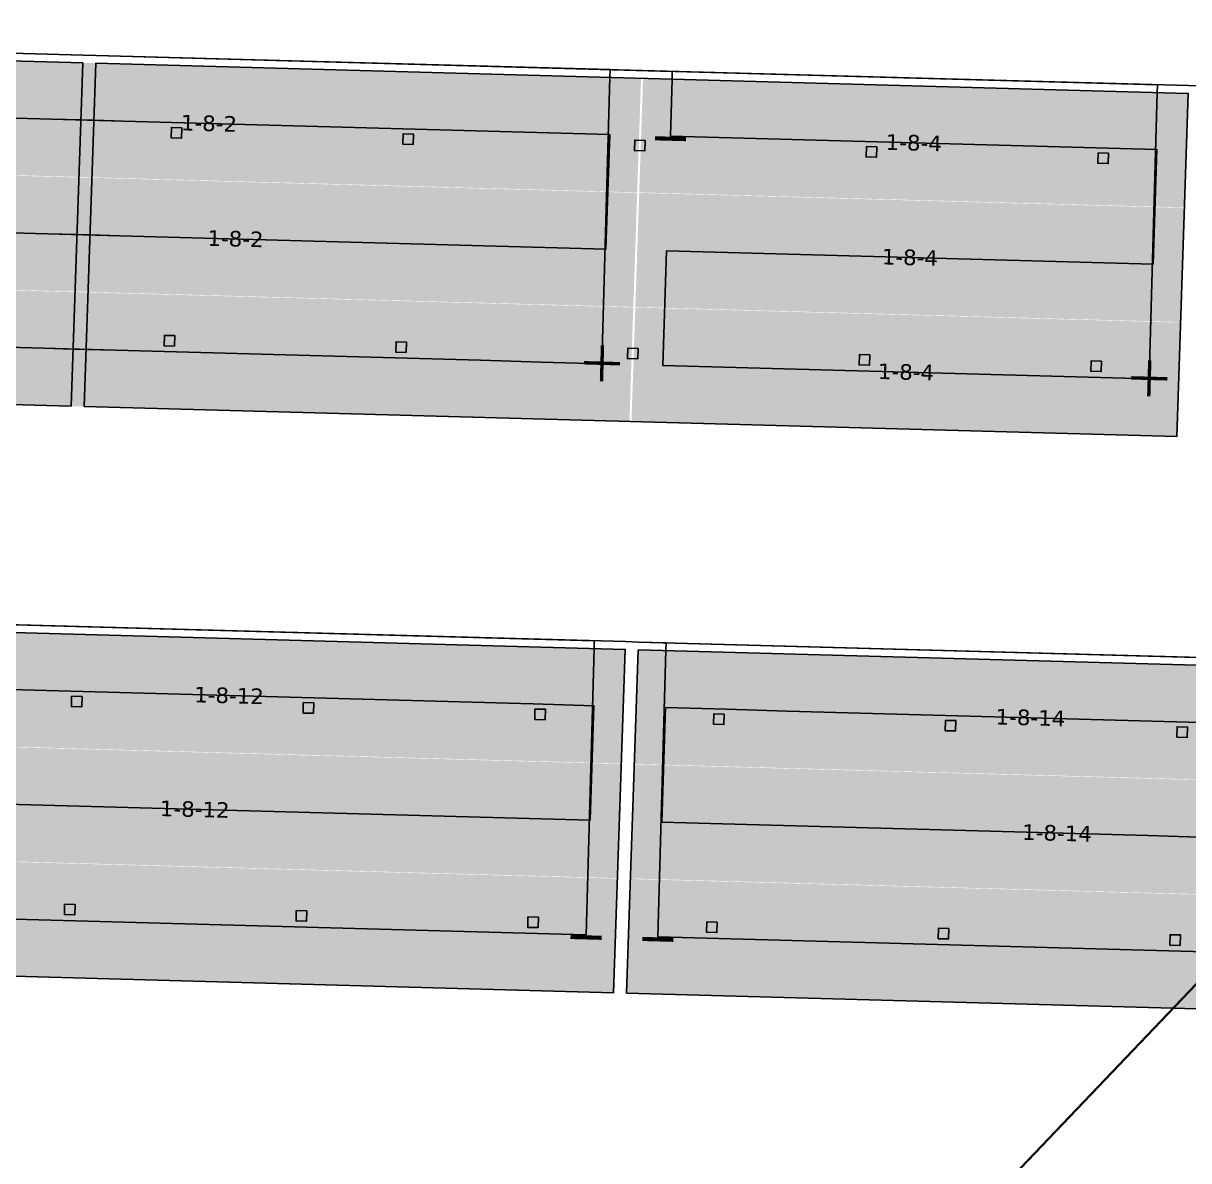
# Model space of a CAD drawing. Header units: metres. Extents: x 1477905 to 1478744, y 4202276 to 4202610.
# Drawn here: x 1478216.97 to 1478239.43, y 4202356.82 to 4202378.75 of the extents above; entities that cross this region are included whole.
import ezdxf

# ---------------------------------------------------------------- set-up
doc = ezdxf.new("R2010")
doc.units = ezdxf.units.M
doc.layers.add('Nouveau Terrain - CN - Courbes', color=22, linetype='Continuous', lineweight=0)
for name, color, linetype in [('PVcase DC Extensions', 170, 'Continuous'), ('PVcase Device Coloring', 7, 'Continuous'), ('PVcase Polarity Symbols', 7, 'Continuous'), ('PVcase Poles', 7, 'Continuous'), ('PVcase PV Modules (full frames)', 142, 'Continuous'), ('PVcase PV Modules (optimised)', 142, 'Continuous'), ('PVcase String Cables', 150, 'Continuous'), ('PVcase Stringing Numbers', 7, 'Continuous'), ('PVcase Strings', 92, 'Continuous')]:
    doc.layers.add(name, color=color, linetype=linetype)
doc.styles.get("Standard").update_dxf_attribs({"font": 'verdana.ttf'})
doc.styles.add('UBS-Style de texte', font='verdana.ttf')

# ---------------------------------------------------------------- blocks, each defined once
blk = doc.blocks.new('3P18@15DEG F FX ID1 PVBlock')
at = {"layer": 'PVcase PV Modules (optimised)', "color": 0}
blk.add_polyline3d([(0, 0, 1.773945735132677), (21.06698842950539, -0.5810537936249766, 1.773945735132684), (20.88445742833417, -7.198992669318528, 7.019385073192552e-15), (-0.1825310011712116, -6.617938875693552, 0)], close=True, dxfattribs=at)

msp = doc.modelspace()

# ---------------------------------------------------------------- hatches: boundary and pattern name
at = {"layer": 'PVcase Device Coloring', "true_color": 0x00ff40, "transparency": 33554582}
for points in [[(1478212.292151179, 4202378.143094289), (1478212.217806574, 4202375.943928991), (1478228.801418874, 4202375.486532298), (1478228.875763479, 4202377.685697596)], [(1478228.914738152, 4202377.684622625), (1478228.840393547, 4202375.485457327), (1478239.351563114, 4202375.195546173), (1478239.425907719, 4202377.394711471)], [(1478213.388529693, 4202375.901976056), (1478213.314185087, 4202373.702810759), (1478228.72674791, 4202373.27771307), (1478228.801092515, 4202375.476878367)], [(1478228.840067188, 4202375.475803397), (1478228.765722583, 4202373.276638099), (1478239.27689215, 4202372.986726945), (1478239.351236755, 4202375.185892243)], [(1478196.902149313, 4202374.145812226), (1478196.827804708, 4202371.946646928), (1478228.652076945, 4202371.068893841), (1478228.72642155, 4202373.268059139)], [(1478228.765396223, 4202373.266984168), (1478228.691051618, 4202371.067818871), (1478239.202221185, 4202370.777907717), (1478239.27656579, 4202372.977073015)], [(1478213.369822128, 4202367.095378513), (1478213.295698807, 4202364.896207112), (1478228.495952823, 4202364.476965165), (1478228.570076143, 4202366.676136566)], [(1478228.81998125, 4202366.669243871), (1478228.7459135, 4202364.470070937), (1478243.946200191, 4202364.050828087), (1478244.02026794, 4202366.250001022)], [(1478212.123125033, 4202364.918885226), (1478212.049001713, 4202362.719713825), (1478228.421504115, 4202362.268139807), (1478228.495627435, 4202364.467311208)], [(1478228.745588356, 4202364.460416973), (1478228.671520607, 4202362.261244038), (1478245.044058204, 4202361.809669048), (1478245.118125953, 4202364.008841982)], [(1478196.595636625, 4202363.13627396), (1478196.523607264, 4202360.937044805), (1478228.348144799, 4202360.0592844), (1478228.420174161, 4202362.258513555)], [(1478228.682682654, 4202362.251273243), (1478228.587314146, 4202360.052687811), (1478260.404333859, 4202359.17513476), (1478260.499702366, 4202361.373720192)]]:
    msp.add_hatch(color=100, dxfattribs=at).paths.add_polyline_path(points, flags=0)

# ---------------------------------------------------------------- linework, layer by layer
at = {"layer": 'Nouveau Terrain - CN - Courbes', "linetype": 'Continuous', "lineweight": 35}
msp.add_polyline3d([(1478173.185304889, 4202318.653172694, 78), (1478159.687151893, 4202315.646565416, 78), (1478165.543431455, 4202319.141417082, 78), (1478168.004340495, 4202320.446748389, 78), (1478177.12551085, 4202321.145803553, 78), (1478183.721275684, 4202323.518966957, 78), (1478189.592801249, 4202324.979124703, 78), (1478192.758857256, 4202325.489844216, 78), (1478208.999114407, 4202333.384928764, 78), (1478211.389791988, 4202334.795361545, 78), (1478213.169947605, 4202336.231918681, 78), (1478219.149229428, 4202341.142167447, 78), (1478228.799593949, 4202349.560644352, 78), (1478234.979423082, 4202355.406152865, 78), (1478244.987756435, 4202365.890951125, 78), (1478247.676558751, 4202369.148732029, 78), (1478248.189330906, 4202370.270740992, 78), (1478249.746920171, 4202372.097219452, 78), (1478251.03347617, 4202373.296515396, 78)], dxfattribs=at)
at = {"layer": 'PVcase DC Extensions'}
for points in [[(1478217.510346369, 4202376.898562056, 81.18747258105925), (1478218.076951899, 4202376.882934368, 81.17322655349382), (1478218.32742161, 4202376.876026101, 81.1663811143099), (1478218.894053398, 4202376.860397691, 81.15322171433249)], [(1478218.819382433, 4202374.651578463, 80.56120324888973), (1478218.252750645, 4202374.667206874, 80.57436264899249), (1478218.001146486, 4202374.674146431, 80.58123552301285), (1478217.434540957, 4202374.689774117, 80.5954815501598)], [(1478217.358735544, 4202372.480986178, 80.0034905192966), (1478217.925341073, 4202372.465358489, 79.98924449152976), (1478218.178079681, 4202372.458387644, 79.98234418292473), (1478218.744711469, 4202372.442759234, 79.9691847832335)]]:
    msp.add_polyline3d(points, dxfattribs=at)
at = {"layer": 'PVcase Poles'}
for points in [[(1478219.817047617, 4202376.539017382, 77.70217692429856), (1478219.82256177, 4202376.738941354, 77.70217692429856), (1478219.82256177, 4202376.738941354, 81.10591752266468), (1478219.817047617, 4202376.539017382, 81.05231324506887), (1478219.817047617, 4202376.539017382, 77.70217692429856), (1478220.016971588, 4202376.53350323, 77.70217692429856), (1478220.016971588, 4202376.53350323, 81.0476702307379), (1478219.817047617, 4202376.539017382, 81.05231324506887), (1478220.016971588, 4202376.53350323, 81.0476702307379), (1478220.02248574, 4202376.733427201, 81.10127450833372), (1478220.02248574, 4202376.733427201, 77.70217692429856), (1478220.016971588, 4202376.53350323, 77.70217692429856), (1478220.02248574, 4202376.733427201, 77.70217692429856), (1478219.82256177, 4202376.738941354, 77.70217692429856), (1478220.02248574, 4202376.733427201, 77.70217692429856), (1478220.02248574, 4202376.733427201, 81.10127450833372), (1478219.82256177, 4202376.738941354, 81.10591752266468)], [(1478224.28314543, 4202376.415836839, 77.59633390736644), (1478224.288659582, 4202376.615760811, 77.59633390736644), (1478224.288659582, 4202376.615760811, 81.00219731367784), (1478224.28314543, 4202376.415836839, 80.94859303608202), (1478224.28314543, 4202376.415836839, 77.59633390736644), (1478224.483069401, 4202376.410322687, 77.59633390736644), (1478224.483069401, 4202376.410322687, 80.94395002175105), (1478224.28314543, 4202376.415836839, 80.94859303608202), (1478224.483069401, 4202376.410322687, 80.94395002175105), (1478224.488583553, 4202376.610246658, 80.99755429934687), (1478224.488583553, 4202376.610246658, 77.59633390736644), (1478224.483069401, 4202376.410322687, 77.59633390736644), (1478224.488583553, 4202376.610246658, 77.59633390736644), (1478224.288659582, 4202376.615760811, 77.59633390736644), (1478224.488583553, 4202376.610246658, 77.59633390736644), (1478224.488583553, 4202376.610246658, 80.99755429934687), (1478224.288659582, 4202376.615760811, 81.00219731367784)], [(1478228.749243243, 4202376.292656295, 77.48564458435095), (1478228.754757395, 4202376.492580267, 77.48564458435095), (1478228.754757395, 4202376.492580267, 80.89847710444087), (1478228.749243243, 4202376.292656295, 80.84487282684506), (1478228.749243243, 4202376.292656295, 77.48564458435095), (1478228.949167213, 4202376.287142143, 77.48564458435095), (1478228.949167213, 4202376.287142143, 80.8402298125141), (1478228.749243243, 4202376.292656295, 80.84487282684506), (1478228.949167213, 4202376.287142143, 80.8402298125141), (1478228.954681366, 4202376.487066114, 80.8938340901099), (1478228.954681366, 4202376.487066114, 77.48564458435095), (1478228.949167213, 4202376.287142143, 77.48564458435095), (1478228.954681366, 4202376.487066114, 77.48564458435095), (1478228.754757395, 4202376.492580267, 77.48564458435095), (1478228.954681366, 4202376.487066114, 77.48564458435095), (1478228.954681366, 4202376.487066114, 80.8938340901099), (1478228.754757395, 4202376.492580267, 80.89847710444087)], [(1478233.215341055, 4202376.169475753, 77.37495526134616), (1478233.220855208, 4202376.369399725, 77.37495526134616), (1478233.220855208, 4202376.369399725, 80.79475689570414), (1478233.215341055, 4202376.169475753, 80.74115261810832), (1478233.215341055, 4202376.169475753, 77.37495526134616), (1478233.415265026, 4202376.163961601, 77.37495526134616), (1478233.415265026, 4202376.163961601, 80.73650960377736), (1478233.215341055, 4202376.169475753, 80.74115261810832), (1478233.415265026, 4202376.163961601, 80.73650960377736), (1478233.420779178, 4202376.363885572, 80.79011388137317), (1478233.420779178, 4202376.363885572, 77.37495526134616), (1478233.415265026, 4202376.163961601, 77.37495526134616), (1478233.420779178, 4202376.363885572, 77.37495526134616), (1478233.220855208, 4202376.369399725, 77.37495526134616), (1478233.420779178, 4202376.363885572, 77.37495526134616), (1478233.420779178, 4202376.363885572, 80.79011388137317), (1478233.220855208, 4202376.369399725, 80.79475689570414)], [(1478237.681438868, 4202376.046295209, 77.26426593833067), (1478237.68695302, 4202376.246219181, 77.26426593833067), (1478237.68695302, 4202376.246219181, 80.69103668646717), (1478237.681438868, 4202376.046295209, 80.63743240887136), (1478237.681438868, 4202376.046295209, 77.26426593833067), (1478237.881362839, 4202376.040781057, 77.26426593833067), (1478237.881362839, 4202376.040781057, 80.6327893945404), (1478237.681438868, 4202376.046295209, 80.63743240887136), (1478237.881362839, 4202376.040781057, 80.6327893945404), (1478237.886876991, 4202376.240705028, 80.6863936721362), (1478237.886876991, 4202376.240705028, 77.26426593833067), (1478237.881362839, 4202376.040781057, 77.26426593833067), (1478237.886876991, 4202376.240705028, 77.26426593833067), (1478237.68695302, 4202376.246219181, 77.26426593833067), (1478237.886876991, 4202376.240705028, 77.26426593833067), (1478237.886876991, 4202376.240705028, 80.6863936721362), (1478237.68695302, 4202376.246219181, 80.69103668646717)], [(1478219.681527233, 4202372.530229858, 77.65507225019229), (1478219.687041386, 4202372.73015383, 77.65507225019229), (1478219.687041386, 4202372.73015383, 80.03146280571362), (1478219.681527233, 4202372.530229858, 79.97785852811779), (1478219.681527233, 4202372.530229858, 77.65507225019229), (1478219.881451204, 4202372.524715706, 77.65507225019229), (1478219.881451204, 4202372.524715706, 79.97321551378683), (1478219.681527233, 4202372.530229858, 79.97785852811779), (1478219.881451204, 4202372.524715706, 79.97321551378683), (1478219.886965356, 4202372.724639677, 80.02681979138265), (1478219.886965356, 4202372.724639677, 77.65507225019229), (1478219.881451204, 4202372.524715706, 77.65507225019229), (1478219.886965356, 4202372.724639677, 77.65507225019229), (1478219.687041386, 4202372.73015383, 77.65507225019229), (1478219.886965356, 4202372.724639677, 77.65507225019229), (1478219.886965356, 4202372.724639677, 80.02681979138265), (1478219.687041386, 4202372.73015383, 80.03146280571362)], [(1478224.147625046, 4202372.407049316, 77.53776637581599), (1478224.153139198, 4202372.606973288, 77.53776637581599), (1478224.153139198, 4202372.606973288, 79.92774259698056), (1478224.147625046, 4202372.407049316, 79.87413831938474), (1478224.147625046, 4202372.407049316, 77.53776637581599), (1478224.347549016, 4202372.401535164, 77.53776637581599), (1478224.347549016, 4202372.401535164, 79.86949530505377), (1478224.147625046, 4202372.407049316, 79.87413831938474), (1478224.347549016, 4202372.401535164, 79.86949530505377), (1478224.353063169, 4202372.601459135, 79.9230995826496), (1478224.353063169, 4202372.601459135, 77.53776637581599), (1478224.347549016, 4202372.401535164, 77.53776637581599), (1478224.353063169, 4202372.601459135, 77.53776637581599), (1478224.153139198, 4202372.606973288, 77.53776637581599), (1478224.353063169, 4202372.601459135, 77.53776637581599), (1478224.353063169, 4202372.601459135, 79.9230995826496), (1478224.153139198, 4202372.606973288, 79.92774259698056)], [(1478228.613722858, 4202372.283868772, 77.44654475032398), (1478228.619237011, 4202372.483792744, 77.44654475032398), (1478228.619237011, 4202372.483792744, 79.8240223877436), (1478228.613722858, 4202372.283868772, 79.77041811014777), (1478228.613722858, 4202372.283868772, 77.44654475032398), (1478228.813646829, 4202372.27835462, 77.44654475032398), (1478228.813646829, 4202372.27835462, 79.76577509581682), (1478228.613722858, 4202372.283868772, 79.77041811014777), (1478228.813646829, 4202372.27835462, 79.76577509581682), (1478228.819160981, 4202372.478278591, 79.81937937341263), (1478228.819160981, 4202372.478278591, 77.44654475032398), (1478228.813646829, 4202372.27835462, 77.44654475032398), (1478228.819160981, 4202372.478278591, 77.44654475032398), (1478228.619237011, 4202372.483792744, 77.44654475032398), (1478228.819160981, 4202372.478278591, 77.44654475032398), (1478228.819160981, 4202372.478278591, 79.81937937341263), (1478228.619237011, 4202372.483792744, 79.8240223877436)], [(1478233.079820671, 4202372.160688229, 77.3530711480696), (1478233.085334823, 4202372.360612201, 77.3530711480696), (1478233.085334823, 4202372.360612201, 79.72030217875674), (1478233.079820671, 4202372.160688229, 79.66669790116093), (1478233.079820671, 4202372.160688229, 77.3530711480696), (1478233.279744642, 4202372.155174077, 77.3530711480696), (1478233.279744642, 4202372.155174077, 79.66205488682996), (1478233.079820671, 4202372.160688229, 79.66669790116093), (1478233.279744642, 4202372.155174077, 79.66205488682996), (1478233.285258794, 4202372.355098048, 79.71565916442577), (1478233.285258794, 4202372.355098048, 77.3530711480696), (1478233.279744642, 4202372.155174077, 77.3530711480696), (1478233.285258794, 4202372.355098048, 77.3530711480696), (1478233.085334823, 4202372.360612201, 77.3530711480696), (1478233.285258794, 4202372.355098048, 77.3530711480696), (1478233.285258794, 4202372.355098048, 79.71565916442577), (1478233.085334823, 4202372.360612201, 79.72030217875674)], [(1478237.545918484, 4202372.037507686, 77.24456019663484), (1478237.551432636, 4202372.237431658, 77.24456019663484), (1478237.551432636, 4202372.237431658, 79.61658196976622), (1478237.545918484, 4202372.037507686, 79.56297769217039), (1478237.545918484, 4202372.037507686, 77.24456019663484), (1478237.745842454, 4202372.031993533, 77.24456019663484), (1478237.745842454, 4202372.031993533, 79.55833467783944), (1478237.545918484, 4202372.037507686, 79.56297769217039), (1478237.745842454, 4202372.031993533, 79.55833467783944), (1478237.751356607, 4202372.231917505, 79.61193895543525), (1478237.751356607, 4202372.231917505, 77.24456019663484), (1478237.745842454, 4202372.031993533, 77.24456019663484), (1478237.751356607, 4202372.231917505, 77.24456019663484), (1478237.551432636, 4202372.237431658, 77.24456019663484), (1478237.751356607, 4202372.231917505, 77.24456019663484), (1478237.751356607, 4202372.231917505, 79.61193895543525), (1478237.551432636, 4202372.237431658, 79.61658196976622)], [(1478217.893450935, 4202365.574080308, 77.63694227909988), (1478217.898965087, 4202365.77400428, 77.63694227909988), (1478217.898965087, 4202365.77400428, 81.00191221516545), (1478217.893450935, 4202365.574080308, 80.94830840114832), (1478217.893450935, 4202365.574080308, 77.63694227909988), (1478218.093374905, 4202365.568566156, 77.63694227909988), (1478218.093374905, 4202365.568566156, 80.94374053930031), (1478217.893450935, 4202365.574080308, 80.94830840114832), (1478218.093374905, 4202365.568566156, 80.94374053930031), (1478218.098889058, 4202365.768490127, 80.99734435331742), (1478218.098889058, 4202365.768490127, 77.63694227909988), (1478218.093374905, 4202365.568566156, 77.63694227909988), (1478218.098889058, 4202365.768490127, 77.63694227909988), (1478217.898965087, 4202365.77400428, 77.63694227909988), (1478218.098889058, 4202365.768490127, 77.63694227909988), (1478218.098889058, 4202365.768490127, 80.99734435331742), (1478217.898965087, 4202365.77400428, 81.00191221516545)], [(1478222.359587371, 4202365.4508987, 77.51640179850821), (1478222.365101523, 4202365.650822672, 77.51640179850821), (1478222.365101523, 4202365.650822672, 80.89986995381729), (1478222.359587371, 4202365.4508987, 80.84626613980018), (1478222.359587371, 4202365.4508987, 77.51640179850821), (1478222.559511342, 4202365.445384548, 77.51640179850821), (1478222.559511342, 4202365.445384548, 80.84169827795215), (1478222.359587371, 4202365.4508987, 80.84626613980018), (1478222.559511342, 4202365.445384548, 80.84169827795215), (1478222.565025494, 4202365.64530852, 80.89530209196926), (1478222.565025494, 4202365.64530852, 77.51640179850821), (1478222.559511342, 4202365.445384548, 77.51640179850821), (1478222.565025494, 4202365.64530852, 77.51640179850821), (1478222.365101523, 4202365.650822672, 77.51640179850821), (1478222.565025494, 4202365.64530852, 77.51640179850821), (1478222.565025494, 4202365.64530852, 80.89530209196926), (1478222.365101523, 4202365.650822672, 80.89986995381729)], [(1478226.825723807, 4202365.327717091, 77.39449769604204), (1478226.83123796, 4202365.527641063, 77.39449769604204), (1478226.83123796, 4202365.527641063, 80.79782769196532), (1478226.825723807, 4202365.327717091, 80.74422387794822), (1478226.825723807, 4202365.327717091, 77.39449769604204), (1478227.025647778, 4202365.322202939, 77.39449769604204), (1478227.025647778, 4202365.322202939, 80.73965601610018), (1478226.825723807, 4202365.327717091, 80.74422387794822), (1478227.025647778, 4202365.322202939, 80.73965601610018), (1478227.03116193, 4202365.52212691, 80.7932598301173), (1478227.03116193, 4202365.52212691, 77.39449769604204), (1478227.025647778, 4202365.322202939, 77.39449769604204), (1478227.03116193, 4202365.52212691, 77.39449769604204), (1478226.83123796, 4202365.527641063, 77.39449769604204), (1478227.03116193, 4202365.52212691, 77.39449769604204), (1478227.03116193, 4202365.52212691, 80.7932598301173), (1478226.83123796, 4202365.527641063, 80.79782769196532)], [(1478230.272615285, 4202365.232647529, 77.30041409205097), (1478230.278129437, 4202365.432571501, 77.30041409205097), (1478230.278129437, 4202365.432571501, 80.7181024496678), (1478230.272615285, 4202365.232647529, 80.66449875087963), (1478230.272615285, 4202365.232647529, 77.30041409205097), (1478230.472539256, 4202365.227133377, 77.30041409205097), (1478230.472539256, 4202365.227133377, 80.65994976137317), (1478230.272615285, 4202365.232647529, 80.66449875087963), (1478230.472539256, 4202365.227133377, 80.65994976137317), (1478230.478053408, 4202365.427057348, 80.71355346016135), (1478230.478053408, 4202365.427057348, 77.30041409205097), (1478230.472539256, 4202365.227133377, 77.30041409205097), (1478230.478053408, 4202365.427057348, 77.30041409205097), (1478230.278129437, 4202365.432571501, 77.30041409205097), (1478230.478053408, 4202365.427057348, 77.30041409205097), (1478230.478053408, 4202365.427057348, 80.71355346016135), (1478230.278129437, 4202365.432571501, 80.7181024496678)], [(1478234.738761322, 4202365.109465656, 77.18872571605161), (1478234.744275474, 4202365.309389628, 77.18872571605161), (1478234.744275474, 4202365.309389628, 80.61648156223161), (1478234.738761322, 4202365.109465656, 80.56287786344343), (1478234.738761322, 4202365.109465656, 77.18872571605161), (1478234.938685293, 4202365.103951504, 77.18872571605161), (1478234.938685293, 4202365.103951504, 80.55832887393697), (1478234.738761322, 4202365.109465656, 80.56287786344343), (1478234.938685293, 4202365.103951504, 80.55832887393697), (1478234.944199445, 4202365.303875475, 80.61193257272515), (1478234.944199445, 4202365.303875475, 77.18872571605161), (1478234.938685293, 4202365.103951504, 77.18872571605161), (1478234.944199445, 4202365.303875475, 77.18872571605161), (1478234.744275474, 4202365.309389628, 77.18872571605161), (1478234.944199445, 4202365.303875475, 77.18872571605161), (1478234.944199445, 4202365.303875475, 80.61193257272515), (1478234.744275474, 4202365.309389628, 80.61648156223161)], [(1478239.204907359, 4202364.986283782, 77.0975996857194), (1478239.210421511, 4202365.186207754, 77.0975996857194), (1478239.210421511, 4202365.186207754, 80.51486067454532), (1478239.204907359, 4202364.986283782, 80.46125697575714), (1478239.204907359, 4202364.986283782, 77.0975996857194), (1478239.404831329, 4202364.98076963, 77.0975996857194), (1478239.404831329, 4202364.98076963, 80.45670798625069), (1478239.204907359, 4202364.986283782, 80.46125697575714), (1478239.404831329, 4202364.98076963, 80.45670798625069), (1478239.410345482, 4202365.180693601, 80.51031168503886), (1478239.410345482, 4202365.180693601, 77.0975996857194), (1478239.404831329, 4202364.98076963, 77.0975996857194), (1478239.410345482, 4202365.180693601, 77.0975996857194), (1478239.210421511, 4202365.186207754, 77.0975996857194), (1478239.410345482, 4202365.180693601, 77.0975996857194), (1478239.410345482, 4202365.180693601, 80.51031168503886), (1478239.210421511, 4202365.186207754, 80.51486067454532)], [(1478217.758333924, 4202361.565281659, 77.59902342759835), (1478217.763848077, 4202361.765205631, 77.59902342759835), (1478217.763848077, 4202361.765205631, 79.92744820640107), (1478217.758333924, 4202361.565281659, 79.87384439238394), (1478217.758333924, 4202361.565281659, 77.59902342759835), (1478217.958257895, 4202361.559767507, 77.59902342759835), (1478217.958257895, 4202361.559767507, 79.86927653053591), (1478217.758333924, 4202361.565281659, 79.87384439238394), (1478217.958257895, 4202361.559767507, 79.86927653053591), (1478217.963772047, 4202361.759691479, 79.92288034455304), (1478217.963772047, 4202361.759691479, 77.59902342759835), (1478217.958257895, 4202361.559767507, 77.59902342759835), (1478217.963772047, 4202361.759691479, 77.59902342759835), (1478217.763848077, 4202361.765205631, 77.59902342759835), (1478217.963772047, 4202361.759691479, 77.59902342759835), (1478217.963772047, 4202361.759691479, 79.92288034455304), (1478217.763848077, 4202361.765205631, 79.92744820640107)], [(1478222.224470361, 4202361.442100051, 77.4825319860344), (1478222.229984513, 4202361.642024023, 77.4825319860344), (1478222.229984513, 4202361.642024023, 79.8254059447992), (1478222.224470361, 4202361.442100051, 79.77180213078209), (1478222.224470361, 4202361.442100051, 77.4825319860344), (1478222.424394331, 4202361.436585899, 77.4825319860344), (1478222.424394331, 4202361.436585899, 79.76723426893406), (1478222.224470361, 4202361.442100051, 79.77180213078209), (1478222.424394331, 4202361.436585899, 79.76723426893406), (1478222.429908484, 4202361.63650987, 79.82083808295117), (1478222.429908484, 4202361.63650987, 77.4825319860344), (1478222.424394331, 4202361.436585899, 77.4825319860344), (1478222.429908484, 4202361.63650987, 77.4825319860344), (1478222.229984513, 4202361.642024023, 77.4825319860344), (1478222.429908484, 4202361.63650987, 77.4825319860344), (1478222.429908484, 4202361.63650987, 79.82083808295117), (1478222.229984513, 4202361.642024023, 79.8254059447992)], [(1478226.690606797, 4202361.318918442, 77.36062788357694), (1478226.696120949, 4202361.518842414, 77.36062788357694), (1478226.696120949, 4202361.518842414, 79.72336368319735), (1478226.690606797, 4202361.318918442, 79.66975986918023), (1478226.690606797, 4202361.318918442, 77.36062788357694), (1478226.890530768, 4202361.31340429, 77.36062788357694), (1478226.890530768, 4202361.31340429, 79.66519200733221), (1478226.690606797, 4202361.318918442, 79.66975986918023), (1478226.890530768, 4202361.31340429, 79.66519200733221), (1478226.89604492, 4202361.513328262, 79.71879582134932), (1478226.89604492, 4202361.513328262, 77.36062788357694), (1478226.890530768, 4202361.31340429, 77.36062788357694), (1478226.89604492, 4202361.513328262, 77.36062788357694), (1478226.696120949, 4202361.518842414, 77.36062788357694), (1478226.89604492, 4202361.513328262, 77.36062788357694), (1478226.89604492, 4202361.513328262, 79.71879582134932), (1478226.696120949, 4202361.518842414, 79.72336368319735)], [(1478230.137599572, 4202361.223846086, 77.2665415146586), (1478230.143113724, 4202361.423770058, 77.2665415146586), (1478230.143113724, 4202361.423770058, 79.64363613128604), (1478230.137599572, 4202361.223846086, 79.59003243249788), (1478230.137599572, 4202361.223846086, 77.2665415146586), (1478230.337523543, 4202361.218331934, 77.2665415146586), (1478230.337523543, 4202361.218331934, 79.58548344299142), (1478230.137599572, 4202361.223846086, 79.59003243249788), (1478230.337523543, 4202361.218331934, 79.58548344299142), (1478230.343037695, 4202361.418255906, 79.6390871417796), (1478230.343037695, 4202361.418255906, 77.2665415146586), (1478230.337523543, 4202361.218331934, 77.2665415146586), (1478230.343037695, 4202361.418255906, 77.2665415146586), (1478230.143113724, 4202361.423770058, 77.2665415146586), (1478230.343037695, 4202361.418255906, 77.2665415146586), (1478230.343037695, 4202361.418255906, 79.6390871417796), (1478230.143113724, 4202361.423770058, 79.64363613128604)], [(1478234.603745609, 4202361.100664213, 77.14463715016788), (1478234.609259761, 4202361.300588185, 77.14463715016788), (1478234.609259761, 4202361.300588185, 79.54201524385343), (1478234.603745609, 4202361.100664213, 79.48841154506525), (1478234.603745609, 4202361.100664213, 77.14463715016788), (1478234.803669579, 4202361.095150061, 77.14463715016788), (1478234.803669579, 4202361.095150061, 79.4838625555588), (1478234.603745609, 4202361.100664213, 79.48841154506525), (1478234.803669579, 4202361.095150061, 79.4838625555588), (1478234.809183732, 4202361.295074033, 79.53746625434698), (1478234.809183732, 4202361.295074033, 77.14463715016788), (1478234.803669579, 4202361.095150061, 77.14463715016788), (1478234.809183732, 4202361.295074033, 77.14463715016788), (1478234.609259761, 4202361.300588185, 77.14463715016788), (1478234.809183732, 4202361.295074033, 77.14463715016788), (1478234.809183732, 4202361.295074033, 79.53746625434698), (1478234.609259761, 4202361.300588185, 79.54201524385343)], [(1478239.069891645, 4202360.977482339, 77.0242092475469), (1478239.075405798, 4202361.177406311, 77.0242092475469), (1478239.075405798, 4202361.177406311, 79.44039435616715), (1478239.069891645, 4202360.977482339, 79.38679065737897), (1478239.069891645, 4202360.977482339, 77.0242092475469), (1478239.269815616, 4202360.971968187, 77.0242092475469), (1478239.269815616, 4202360.971968187, 79.3822416678725), (1478239.069891645, 4202360.977482339, 79.38679065737897), (1478239.269815616, 4202360.971968187, 79.3822416678725), (1478239.275329768, 4202361.171892159, 79.43584536666069), (1478239.275329768, 4202361.171892159, 77.0242092475469), (1478239.269815616, 4202360.971968187, 77.0242092475469), (1478239.275329768, 4202361.171892159, 77.0242092475469), (1478239.075405798, 4202361.177406311, 77.0242092475469), (1478239.275329768, 4202361.171892159, 77.0242092475469), (1478239.275329768, 4202361.171892159, 79.43584536666069), (1478239.075405798, 4202361.177406311, 79.44039435616715)]]:
    msp.add_polyline3d(points, dxfattribs=at)
at = {"layer": 'PVcase String Cables'}
for points in [[(1478197.483325194, 4202378.701597208, 81.9867871869515), (1478197.059496216, 4202378.713286939, 81.99744341753734), (1478197.059496216, 4202378.713286939, 78.56125462929336), (1478195.909626177, 4202378.745001786, 78.59493531861223), (1478195.834051255, 4202375.992588166, 78.53584938995685), (1478195.758476334, 4202373.240174547, 78.47723615721681), (1478195.682901413, 4202370.487760927, 78.41524507479757), (1478195.607326491, 4202367.735347306, 78.36266134424984), (1478196.745237986, 4202367.70396229, 78.32461757166249), (1478196.745237986, 4202367.70396229, 81.76836143717098), (1478207.257285216, 4202367.414026932, 81.56556963801025), (1478207.513633186, 4202367.406956536, 81.56061588465016), (1478228.575129136, 4202366.826054242, 81.0794029369881), (1478228.825030454, 4202366.819161652, 81.07258097480656), (1478243.451064836, 4202366.415757404, 80.73978608144907), (1478243.446929222, 4202366.265814419, 80.73976529399316), (1478243.416596159, 4202365.166043134, 80.44489415781302)], [(1478197.483325194, 4202378.701597208, 81.9867871869515), (1478197.059496216, 4202378.713286939, 81.99744341753734), (1478197.059496216, 4202378.713286939, 78.56125462929336), (1478195.909626177, 4202378.745001786, 78.59493531861223), (1478195.834051255, 4202375.992588166, 78.53584938994936), (1478195.758476334, 4202373.240174547, 78.47723615720929), (1478195.682901413, 4202370.487760928, 78.41524507481627), (1478195.607326492, 4202367.735347307, 78.36266134426069), (1478196.745237986, 4202367.703962291, 78.32461757168096), (1478196.745237986, 4202367.703962291, 81.76836143717156), (1478207.257285216, 4202367.414026933, 81.56556963801084), (1478207.513633186, 4202367.406956537, 81.56061588465087), (1478228.575129136, 4202366.826054242, 81.0794029369881), (1478228.825030454, 4202366.819161652, 81.07258097480656), (1478244.609855287, 4202366.38379652, 80.71341943041469), (1478244.605719673, 4202366.233853535, 80.71339864295878), (1478244.514454172, 4202362.924884095, 79.82619637467592)], [(1478197.483325194, 4202378.701597208, 81.9867871869515), (1478197.059496216, 4202378.713286939, 81.99744341753734), (1478197.059496216, 4202378.713286939, 78.56125462929336), (1478195.909626177, 4202378.745001786, 78.59493531861223), (1478195.834051255, 4202375.992588166, 78.53584938995685), (1478195.758476334, 4202373.240174547, 78.47723615722431), (1478195.682901412, 4202370.487760927, 78.41524507480517), (1478195.607326491, 4202367.735347306, 78.3626613442575), (1478196.745237986, 4202367.70396229, 78.32461757166249), (1478196.745237986, 4202367.70396229, 81.76836143717098), (1478207.257285216, 4202367.41402693, 81.56556963800908), (1478207.513633186, 4202367.406956533, 81.56061588465333), (1478228.575129135, 4202366.826054234, 81.07940293698768), (1478228.825030454, 4202366.819161644, 81.07258097480614), (1478249.886571676, 4202366.238258095, 80.59335515171934), (1478250.202017972, 4202366.229557694, 80.58725589527451), (1478271.232455482, 4202365.649512025, 79.34634085047993), (1478271.541108136, 4202365.640999, 79.31912742661096), (1478275.577939874, 4202365.529658151, 78.94897438467214), (1478275.57380426, 4202365.37971517, 78.94863812243199), (1478275.543471198, 4202364.279943886, 78.65260747693468)], [(1478197.483325194, 4202378.701597208, 81.9867871869515), (1478197.059496216, 4202378.713286939, 81.99744341753734), (1478197.059496216, 4202378.713286939, 78.56125462929336), (1478195.909626177, 4202378.745001786, 78.59493531861223), (1478195.834051255, 4202375.992588166, 78.53584938995685), (1478195.758476334, 4202373.240174547, 78.47723615721681), (1478195.682901413, 4202370.487760928, 78.41524507481627), (1478195.607326491, 4202367.735347307, 78.36266134426833), (1478196.745237986, 4202367.703962291, 78.32461757168096), (1478196.745237986, 4202367.703962291, 81.76836143717156), (1478207.257285216, 4202367.41402693, 81.56556963800908), (1478207.513633186, 4202367.406956534, 81.56061588465406), (1478228.575129135, 4202366.826054234, 81.07940293698768), (1478228.825030454, 4202366.819161644, 81.07258097480614), (1478249.886571676, 4202366.238258096, 80.59335515172005), (1478250.202017972, 4202366.229557694, 80.58725589527451), (1478271.232455482, 4202365.649512025, 79.34634085047993), (1478271.541108136, 4202365.640999, 79.31912742658963), (1478276.691567875, 4202365.498942903, 78.84686143601779), (1478276.687432261, 4202365.348999922, 78.8465251737772), (1478276.596166761, 4202362.040030484, 77.95583419721642)], [(1478197.483325194, 4202378.701597208, 81.9867871869515), (1478197.059496216, 4202378.713286939, 81.99744341753734), (1478197.059496216, 4202378.713286939, 78.56125462929336), (1478195.909626177, 4202378.745001786, 78.59493531861223), (1478195.834051255, 4202375.992588166, 78.53584938995685), (1478195.758476334, 4202373.240174546, 78.47723615719676), (1478195.682901413, 4202370.487760926, 78.41524507477885), (1478195.607326491, 4202367.735347305, 78.36266134423137), (1478196.745237986, 4202367.703962289, 78.32461757165166), (1478196.745237986, 4202367.703962289, 81.76836143717487), (1478207.257285216, 4202367.414026929, 81.5655696380085), (1478207.513633186, 4202367.406956532, 81.5606158846526), (1478228.575129135, 4202366.826054233, 81.07940293698697), (1478228.825030454, 4202366.819161643, 81.07258097480542), (1478249.886571676, 4202366.238258095, 80.59335515171934), (1478250.202017972, 4202366.229557694, 80.58725589527451), (1478271.232455482, 4202365.649512026, 79.34634085048232), (1478271.541108136, 4202365.640999001, 79.31912742659406), (1478277.859227243, 4202365.466737404, 78.73979413793919), (1478277.855091629, 4202365.316794422, 78.73945787569458), (1478277.763826129, 4202362.007824983, 77.8487668990299)], [(1478197.483325194, 4202378.701597208, 81.9867871869515), (1478197.059496216, 4202378.713286939, 81.99744341753734), (1478197.059496216, 4202378.713286939, 78.56125462929336), (1478195.909626177, 4202378.745001786, 78.59493531861223), (1478195.834051255, 4202375.992588166, 78.53584938994936), (1478195.758476334, 4202373.240174547, 78.47723615720929), (1478195.682901413, 4202370.487760928, 78.41524507481627), (1478195.607326492, 4202367.735347307, 78.36266134426069), (1478196.745237986, 4202367.703962291, 78.32461757168096), (1478196.745237986, 4202367.703962291, 81.76836143717156), (1478207.257285216, 4202367.41402693, 81.56556963800908), (1478207.513633186, 4202367.406956534, 81.56061588465406), (1478228.575129135, 4202366.826054234, 81.07940293698768), (1478228.825030454, 4202366.819161644, 81.07258097480614), (1478249.886571676, 4202366.238258095, 80.59335515171934), (1478250.202017972, 4202366.229557694, 80.58725589527451), (1478271.232455482, 4202365.649512025, 79.34634085047993), (1478271.541108136, 4202365.640999, 79.31912742661096), (1478276.745599243, 4202365.49745265, 78.8419070865879), (1478276.741463628, 4202365.34750967, 78.84157082435175), (1478276.711130566, 4202364.247738386, 78.5455401786631)], [(1478197.483325194, 4202378.701597208, 81.9867871869515), (1478197.059496216, 4202378.713286939, 81.99744341753734), (1478197.059496216, 4202378.713286939, 78.56125462929336), (1478195.909626177, 4202378.745001786, 78.59493531861223), (1478195.834051255, 4202375.992588166, 78.53584938995685), (1478195.758476334, 4202373.240174547, 78.47723615721681), (1478195.682901413, 4202370.487760927, 78.41524507479757), (1478195.607326491, 4202367.735347306, 78.36266134424984), (1478196.745237986, 4202367.70396229, 78.32461757166249), (1478196.745237986, 4202367.70396229, 81.76836143717098), (1478207.257285216, 4202367.414026932, 81.56556963801025), (1478207.513633186, 4202367.406956536, 81.56061588465016), (1478228.575129136, 4202366.826054241, 81.07940293698738), (1478228.825030454, 4202366.819161652, 81.07258097480656), (1478245.782106193, 4202366.351464379, 80.68674650559961), (1478245.777970579, 4202366.201521394, 80.6867257181437), (1478245.686705079, 4202362.892551955, 79.79952345011095)], [(1478197.483325194, 4202378.701597208, 81.9867871869515), (1478197.059496216, 4202378.713286939, 81.99744341753734), (1478197.059496216, 4202378.713286939, 78.56125462929336), (1478195.909626177, 4202378.745001786, 78.59493531861223), (1478195.834051255, 4202375.992588166, 78.53584938995685), (1478195.758476334, 4202373.240174547, 78.47723615721681), (1478195.682901413, 4202370.487760927, 78.41524507479757), (1478195.607326491, 4202367.735347306, 78.36266134424984), (1478196.745237986, 4202367.70396229, 78.32461757166249), (1478196.745237986, 4202367.70396229, 81.76836143717098), (1478207.257285216, 4202367.414026932, 81.56556963801025), (1478207.513633186, 4202367.406956536, 81.56061588465016), (1478228.575129136, 4202366.826054241, 81.07940293698738), (1478228.825030454, 4202366.819161652, 81.07258097480656), (1478244.623315742, 4202366.383425263, 80.71311315663928), (1478244.619180128, 4202366.233482278, 80.71309236918339), (1478244.588847066, 4202365.133710993, 80.41822123299795)], [(1478197.483325194, 4202378.701597208, 81.9867871869515), (1478197.059496216, 4202378.713286939, 81.99744341753734), (1478197.059496216, 4202378.713286939, 78.56125462929336), (1478195.909626177, 4202378.745001786, 78.59493531861223), (1478195.834051255, 4202375.992588166, 78.53584938994936), (1478195.758476334, 4202373.240174547, 78.47723615720929), (1478195.682901413, 4202370.487760928, 78.41524507481627), (1478195.607326492, 4202367.735347307, 78.36266134426069), (1478196.745237986, 4202367.703962291, 78.32461757168096), (1478196.745237986, 4202367.703962291, 81.76836143717156), (1478207.257285216, 4202367.414026931, 81.56556963800966), (1478207.513633186, 4202367.406956535, 81.56061588465477), (1478228.575129135, 4202366.826054235, 81.0794029369884), (1478228.825030454, 4202366.819161646, 81.07258097480756), (1478249.886571677, 4202366.238258098, 80.59335515171617), (1478250.202017972, 4202366.229557696, 80.58725589526554), (1478271.232455482, 4202365.649512027, 79.34634085047335), (1478271.541108136, 4202365.640999002, 79.31912742660296), (1478291.817108291, 4202365.081761656, 77.4599409106209), (1478291.812972677, 4202364.931818669, 77.45960464837054), (1478291.660774738, 4202359.413651075, 75.97425334049449)], [(1478197.483325194, 4202378.701597208, 81.9867871869515), (1478197.059496216, 4202378.713286939, 81.99744341753734), (1478197.059496216, 4202378.713286939, 78.56125462929336), (1478195.909626177, 4202378.745001786, 78.59493531861223), (1478195.834051255, 4202375.992588166, 78.53584938995685), (1478195.758476334, 4202373.240174547, 78.47723615722431), (1478195.682901412, 4202370.487760927, 78.41524507480517), (1478195.607326491, 4202367.735347306, 78.3626613442575), (1478196.745237986, 4202367.70396229, 78.32461757166249), (1478196.745237986, 4202367.70396229, 81.76836143717098), (1478207.257285216, 4202367.414026931, 81.56556963800966), (1478207.513633186, 4202367.406956534, 81.56061588465406), (1478228.575129135, 4202366.826054237, 81.07940293698984), (1478228.825030454, 4202366.819161647, 81.07258097480829), (1478249.886571677, 4202366.238258101, 80.59335515171831), (1478250.202017972, 4202366.229557699, 80.58725589527269), (1478261.213070295, 4202365.925859158, 79.93754138124612), (1478261.208934681, 4202365.775916175, 79.93740179365268), (1478261.056736742, 4202360.257748582, 78.45568018527977)], [(1478197.483325194, 4202378.701597208, 81.9867871869515), (1478197.059496216, 4202378.713286939, 81.99744341753734), (1478197.059496216, 4202378.713286939, 78.56125462929336), (1478195.909626177, 4202378.745001786, 78.59493531861223), (1478195.834051255, 4202375.992588166, 78.53584938995685), (1478195.758476334, 4202373.240174546, 78.47723615719676), (1478195.682901413, 4202370.487760926, 78.41524507477885), (1478195.607326491, 4202367.735347305, 78.36266134423137), (1478196.745237986, 4202367.703962289, 78.32461757165166), (1478196.745237986, 4202367.703962289, 81.76836143717487), (1478207.257285216, 4202367.41402693, 81.56556963800908), (1478207.513633186, 4202367.406956534, 81.56061588465406), (1478228.575129135, 4202366.826054236, 81.07940293698911), (1478228.825030454, 4202366.819161646, 81.07258097480756), (1478249.886571677, 4202366.2382581, 80.5933551517176), (1478250.202017972, 4202366.229557699, 80.58725589527269), (1478260.04255057, 4202365.95814355, 80.00660868124342), (1478260.038414956, 4202365.808200568, 80.00646909365236), (1478259.886217018, 4202360.290032975, 78.52474748548781)], [(1478197.483325194, 4202378.701597208, 81.9867871869515), (1478197.059496216, 4202378.713286939, 81.99744341753734), (1478197.059496216, 4202378.713286939, 78.56125462929336), (1478195.909626177, 4202378.745001786, 78.59493531861223), (1478195.834051255, 4202375.992588166, 78.53584938995685), (1478195.758476334, 4202373.240174547, 78.47723615721681), (1478195.682901413, 4202370.487760927, 78.41524507479757), (1478195.607326491, 4202367.735347306, 78.36266134424984), (1478196.745237986, 4202367.70396229, 78.32461757166249), (1478196.745237986, 4202367.70396229, 81.76836143717098), (1478207.257285216, 4202367.414026933, 81.56556963801084), (1478207.513633186, 4202367.406956536, 81.56061588465016), (1478228.575129136, 4202366.826054242, 81.0794029369881), (1478228.825030454, 4202366.819161652, 81.07258097480656), (1478229.357133047, 4202366.8044856, 81.06047372679524), (1478229.352997433, 4202366.65454262, 81.0604529393436), (1478229.200799495, 4202361.136375028, 79.58091953944822)], [(1478197.483325194, 4202378.701597208, 81.9867871869515), (1478197.059496216, 4202378.713286939, 81.99744341753734), (1478197.059496216, 4202378.713286939, 78.56125462929336), (1478195.909626177, 4202378.745001786, 78.59493531861223), (1478195.834051255, 4202375.992588166, 78.53584938995685), (1478195.758476334, 4202373.240174547, 78.47723615721681), (1478195.682901413, 4202370.487760927, 78.41524507479757), (1478195.607326491, 4202367.735347306, 78.36266134424984), (1478196.745237986, 4202367.70396229, 78.32461757166249), (1478196.745237986, 4202367.70396229, 81.76836143717098), (1478207.257285217, 4202367.414026936, 81.56556963800811), (1478207.513633186, 4202367.406956539, 81.56061588465303), (1478227.973813932, 4202366.842639274, 81.09314178357063), (1478227.969678318, 4202366.692696285, 81.0931208233224), (1478227.817480379, 4202361.174528694, 79.61358424328625)], [(1478254.292606293, 4202375.884061491, 80.02632284857364), (1478254.322939355, 4202376.983832775, 80.32140299804361), (1478254.32707497, 4202377.133775779, 80.32148074446823), (1478239.718512072, 4202377.536698142, 80.96453996217728), (1478239.430975797, 4202377.544628751, 80.97197075473109), (1478218.36966199, 4202378.125526021, 81.46109660037023), (1478218.119834022, 4202378.132416587, 81.46792838264948), (1478197.483325194, 4202378.701597208, 81.9867871869515)], [(1478255.377072138, 4202373.643271824, 79.38315218422892), (1478255.468337638, 4202376.952241262, 80.27098332778418), (1478255.472473253, 4202377.102184268, 80.27106107421041), (1478239.718512072, 4202377.536698142, 80.96453996217728), (1478239.430975797, 4202377.544628751, 80.97197075473109), (1478218.36966199, 4202378.125526021, 81.46109660037023), (1478218.119834022, 4202378.132416588, 81.46792838265029), (1478197.483325194, 4202378.701597208, 81.9867871869515)], [(1478286.333964977, 4202375.00032089, 77.44597987143793), (1478286.364298039, 4202376.100092174, 77.74194789734756), (1478286.368433654, 4202376.250035193, 77.74226715381248), (1478282.329961594, 4202376.361421283, 78.10304724034788), (1478282.080074807, 4202376.368313472, 78.12537996039899), (1478261.09744326, 4202376.947040588, 80.0094907036714), (1478260.765134817, 4202376.956206068, 80.038081634109), (1478239.718512072, 4202377.536698142, 80.96453996217728), (1478239.430975797, 4202377.544628751, 80.97197075473109), (1478218.36966199, 4202378.125526021, 81.46109660037023), (1478218.119834022, 4202378.132416588, 81.46792838265029), (1478197.483325194, 4202378.701597208, 81.9867871869515)], [(1478287.388286015, 4202372.760362655, 76.75181328103089), (1478287.479551515, 4202376.069332094, 77.64231584845624), (1478287.483687131, 4202376.219275112, 77.64263510492115), (1478282.329961594, 4202376.361421282, 78.10304724036439), (1478282.080074807, 4202376.368313472, 78.12537996039899), (1478261.097443259, 4202376.947040588, 80.0094907036923), (1478260.765134817, 4202376.956206068, 80.038081634109), (1478239.718512072, 4202377.536698141, 80.96453996217566), (1478239.430975797, 4202377.544628751, 80.97197075473109), (1478218.36966199, 4202378.125526021, 81.46109660037023), (1478218.119834022, 4202378.132416587, 81.46792838264948), (1478197.483325194, 4202378.701597208, 81.9867871869515)], [(1478288.556192432, 4202372.728150341, 76.64747744028853), (1478288.647457932, 4202376.037119779, 77.53798000760713), (1478288.651593548, 4202376.187062799, 77.53829926405939), (1478282.329961594, 4202376.361421283, 78.10304724034788), (1478282.080074807, 4202376.368313472, 78.12537996039899), (1478261.09744326, 4202376.947040588, 80.0094907036714), (1478260.765134817, 4202376.956206068, 80.038081634109), (1478239.718512072, 4202377.536698142, 80.96453996217728), (1478239.430975797, 4202377.544628751, 80.97197075473109), (1478218.36966199, 4202378.125526021, 81.46109660037023), (1478218.119834022, 4202378.132416588, 81.46792838265029), (1478197.483325194, 4202378.701597208, 81.9867871869515)], [(1478287.501871394, 4202374.968108576, 77.34164403082079), (1478287.532204456, 4202376.067879859, 77.63761205645689), (1478287.536340072, 4202376.217822879, 77.63793131290488), (1478282.329961594, 4202376.361421282, 78.10304724034361), (1478282.080074807, 4202376.368313472, 78.12537996039899), (1478261.097443259, 4202376.947040588, 80.0094907036923), (1478260.765134817, 4202376.956206068, 80.038081634109), (1478239.718512072, 4202377.536698141, 80.96453996217566), (1478239.430975797, 4202377.544628751, 80.97197075473109), (1478218.36966199, 4202378.125526021, 81.46109660037023), (1478218.119834022, 4202378.132416587, 81.46792838264948), (1478197.483325194, 4202378.701597208, 81.9867871869515)], [(1478256.548492706, 4202373.610962586, 79.33158703031116), (1478256.639758206, 4202376.919932024, 80.21941817387666), (1478256.643893821, 4202377.06987503, 80.21949592030461), (1478239.718512072, 4202377.536698142, 80.96453996217728), (1478239.430975797, 4202377.544628751, 80.97197075473109), (1478218.36966199, 4202378.125526021, 81.46109660037023), (1478218.119834022, 4202378.132416588, 81.46792838265029), (1478197.483325194, 4202378.701597208, 81.9867871869515)], [(1478255.464026861, 4202375.851752251, 79.97475769444512), (1478255.494359923, 4202376.951523536, 80.26983784411561), (1478255.498495538, 4202377.101466541, 80.26991559054194), (1478239.718512072, 4202377.536698142, 80.96453996217728), (1478239.430975797, 4202377.544628751, 80.97197075473109), (1478218.36966199, 4202378.125526021, 81.46109660037023), (1478218.119834022, 4202378.132416588, 81.46792838265029), (1478197.483325194, 4202378.701597208, 81.9867871869515)], [(1478302.457484059, 4202370.133856648, 74.80561660010429), (1478302.609681997, 4202375.65202424, 76.29065370906383), (1478302.613817613, 4202375.801967266, 76.29097296554217), (1478282.329961594, 4202376.361421282, 78.10304724034361), (1478282.080074807, 4202376.368313472, 78.12537996039899), (1478261.097443259, 4202376.947040588, 80.0094907036923), (1478260.765134817, 4202376.956206068, 80.038081634109), (1478239.718512072, 4202377.536698142, 80.96453996217728), (1478239.430975797, 4202377.544628751, 80.97197075473109), (1478218.36966199, 4202378.125526021, 81.46109660037023), (1478218.119834022, 4202378.132416587, 81.46792838264948), (1478197.483325194, 4202378.701597208, 81.9867871869515)], [(1478271.880576877, 4202370.97720585, 77.54177407660482), (1478272.032774815, 4202376.495373443, 79.0268715784691), (1478272.036910431, 4202376.645316456, 79.02719410392598), (1478261.09744326, 4202376.947040589, 80.00949070367572), (1478260.765134817, 4202376.956206069, 80.03808163411061), (1478239.718512072, 4202377.536698142, 80.96453996217728), (1478239.430975797, 4202377.544628751, 80.97197075473109), (1478218.36966199, 4202378.125526021, 81.46109660037023), (1478218.119834022, 4202378.132416588, 81.46792838265029), (1478197.483325194, 4202378.701597208, 81.9867871869515)], [(1478270.712717954, 4202371.009416855, 77.64664059630923), (1478270.864915892, 4202376.527584447, 79.13173809812815), (1478270.869051507, 4202376.67752746, 79.1320606235846), (1478261.09744326, 4202376.947040589, 80.00949070367572), (1478260.765134817, 4202376.956206069, 80.03808163411061), (1478239.718512072, 4202377.536698142, 80.96453996217728), (1478239.430975797, 4202377.544628751, 80.97197075473109), (1478218.36966199, 4202378.125526021, 81.46109660037023), (1478218.119834022, 4202378.132416588, 81.46792838265029), (1478197.483325194, 4202378.701597208, 81.9867871869515)], [(1478240.061650026, 4202371.854811505, 79.46189367495832), (1478240.213847964, 4202377.372979098, 80.94247581240973), (1478240.217983579, 4202377.522922095, 80.94255355883178), (1478239.718512072, 4202377.536698141, 80.96453996217566), (1478239.430975797, 4202377.54462875, 80.97197075473035), (1478218.36966199, 4202378.125526021, 81.46109660037563), (1478218.119834021, 4202378.132416587, 81.46792838265533), (1478197.483325194, 4202378.701597208, 81.9867871869515)], [(1478238.6727617, 4202371.893118776, 79.50637773775054), (1478238.824959638, 4202377.411286367, 80.98592711286541), (1478238.829095253, 4202377.561229365, 80.98594876829631), (1478218.36966199, 4202378.125526021, 81.46109660037563), (1478218.119834021, 4202378.132416587, 81.46792838265533), (1478197.483325194, 4202378.701597208, 81.9867871869515)], [(1478229.444197638, 4202376.569411566, 80.90820621955743), (1478229.4745307, 4202377.669182849, 81.20308053945627), (1478229.478666314, 4202377.819125843, 81.20310219488965), (1478218.36966199, 4202378.125526021, 81.46109660037563), (1478218.119834021, 4202378.132416587, 81.46792838265533), (1478197.483325194, 4202378.701597208, 81.9867871869515)], [(1478228.12261746, 4202372.184104901, 79.75139323228088), (1478228.274815399, 4202377.702272492, 81.23094260764047), (1478228.278951013, 4202377.852215486, 81.23096426307315), (1478218.36966199, 4202378.125526021, 81.46109660037563), (1478218.119834021, 4202378.132416587, 81.46792838265533), (1478197.483325194, 4202378.701597208, 81.9867871869515)]]:
    msp.add_polyline3d(points, dxfattribs=at)
at = {"layer": 'PVcase Strings'}
for points in [[(1478216.26235703, 4202374.722104411), (1478217.434540957, 4202374.689774117), (1478218.819382433, 4202374.651578463), (1478219.991620682, 4202374.619246671), (1478221.163858931, 4202374.586914879), (1478222.33609718, 4202374.554583088), (1478223.508335429, 4202374.522251296), (1478224.680573678, 4202374.489919504), (1478225.852811927, 4202374.457587712), (1478227.025050175, 4202374.425255921), (1478228.197288424, 4202374.392924129), (1478228.271959389, 4202376.601743357), (1478227.09972114, 4202376.634075149), (1478225.927482891, 4202376.666406941), (1478224.755244642, 4202376.698738732), (1478223.583006393, 4202376.731070524), (1478222.410768145, 4202376.763402316), (1478221.238529896, 4202376.795734107), (1478220.066291647, 4202376.828065899), (1478218.894053398, 4202376.860397691), (1478217.510346369, 4202376.898562056), (1478216.338162443, 4202376.93089235)], [(1478238.6727617, 4202371.893118776), (1478237.500523451, 4202371.925450568), (1478236.328285202, 4202371.95778236), (1478235.156046953, 4202371.990114152), (1478233.983808704, 4202372.022445942), (1478232.811570456, 4202372.054777734), (1478231.639332207, 4202372.087109526), (1478230.467093958, 4202372.119441317), (1478229.294855709, 4202372.151773109), (1478229.369526673, 4202374.360592337), (1478230.541764922, 4202374.328260546), (1478231.714003171, 4202374.295928754), (1478232.88624142, 4202374.263596962), (1478234.058479669, 4202374.23126517), (1478235.230717918, 4202374.19893338), (1478236.402956167, 4202374.166601588), (1478237.575194415, 4202374.134269796), (1478238.747432664, 4202374.101938005), (1478238.822103629, 4202376.310757233), (1478237.64986538, 4202376.343089025), (1478236.477627131, 4202376.375420816), (1478235.305388882, 4202376.407752608), (1478234.133150633, 4202376.440084399), (1478232.960912385, 4202376.47241619), (1478231.788674136, 4202376.504747982), (1478230.616435887, 4202376.537079774), (1478229.444197638, 4202376.569411566)], [(1478228.12261746, 4202372.184104901), (1478226.950379211, 4202372.216436693), (1478225.778140962, 4202372.248768484), (1478224.605902713, 4202372.281100276), (1478223.433664464, 4202372.313432068), (1478222.261426216, 4202372.345763859), (1478221.089187967, 4202372.378095651), (1478219.916949718, 4202372.410427443), (1478218.744711469, 4202372.442759234), (1478217.358735544, 4202372.480986178), (1478216.186551618, 4202372.513316472)], [(1478216.243893929, 4202365.915500124), (1478217.416142315, 4202365.883168053), (1478218.588390702, 4202365.850835982), (1478219.760639089, 4202365.818503911), (1478220.932887475, 4202365.786171839), (1478222.105135862, 4202365.753839768), (1478223.277384249, 4202365.721507696), (1478224.449632635, 4202365.689175625), (1478225.621881022, 4202365.656843553), (1478226.794129408, 4202365.624511482), (1478227.966377795, 4202365.592179411), (1478227.891929087, 4202363.383354053), (1478226.719680701, 4202363.415686124), (1478225.547432314, 4202363.448018195), (1478224.375183927, 4202363.480350267), (1478223.202935541, 4202363.512682338), (1478222.030687154, 4202363.545014409), (1478220.858438767, 4202363.57734648), (1478219.686190381, 4202363.609678552), (1478218.513941994, 4202363.642010624), (1478217.341693608, 4202363.674342695), (1478216.169445221, 4202363.706674766)], [(1478239.89984344, 4202365.263039557), (1478238.727592533, 4202365.295371697), (1478237.555341627, 4202365.327703838), (1478236.38309072, 4202365.360035979), (1478235.210839814, 4202365.39236812), (1478234.038588907, 4202365.424700261), (1478232.866338001, 4202365.457032402), (1478231.694087094, 4202365.489364542), (1478230.521836188, 4202365.521696683), (1478229.349585281, 4202365.554028824), (1478229.275192388, 4202363.345201925), (1478230.447443294, 4202363.312869784), (1478231.619694201, 4202363.280537643), (1478232.791945107, 4202363.248205503), (1478233.964196014, 4202363.215873362), (1478235.13644692, 4202363.183541222), (1478236.308697827, 4202363.151209081), (1478237.480948733, 4202363.11887694), (1478238.65319964, 4202363.086544799), (1478239.825450546, 4202363.054212659)], [(1478216.094996513, 4202361.497849407), (1478217.2672449, 4202361.465517336), (1478218.439493286, 4202361.433185264), (1478219.611741673, 4202361.400853193), (1478220.78399006, 4202361.368521121), (1478221.956238446, 4202361.33618905), (1478223.128486833, 4202361.303856979), (1478224.30073522, 4202361.271524908), (1478225.472983606, 4202361.239192836), (1478226.645231993, 4202361.206860765), (1478227.817480379, 4202361.174528694)], [(1478239.751057653, 4202360.845385761), (1478238.578806747, 4202360.877717901), (1478237.40655584, 4202360.910050042), (1478236.234304933, 4202360.942382183), (1478235.062054027, 4202360.974714324), (1478233.88980312, 4202361.007046465), (1478232.717552214, 4202361.039378606), (1478231.545301307, 4202361.071710746), (1478230.373050401, 4202361.104042887), (1478229.200799495, 4202361.136375028)]]:
    msp.add_lwpolyline(points, dxfattribs=at)

# ---------------------------------------------------------------- block references
at = {"layer": 'PVcase PV Modules (full frames)', "extrusion": (0.02511571729650942, -0.0006927227811218702, 0.9996843106100197), "rotation": 271.5798884593579}
msp.add_blockref('3P18@15DEG F FX ID1 PVBlock', (4241536.065343357, -1361340.390707961, 34295.09357182991), dxfattribs=at)
at = {"layer": 'PVcase PV Modules (full frames)', "extrusion": (0.02319999556617548, -0.000639884788512479, 0.9997306390989459), "rotation": 271.5798884593579}
msp.add_blockref('3P18@15DEG F FX ID1 PVBlock', (4241536.065343356, -1361424.961759622, 31685.28697067689), dxfattribs=at)
at = {"layer": 'PVcase PV Modules (full frames)', "extrusion": (0.0228246745734204, -0.0006295329678240506, 0.9997392849732674), "rotation": 271.5798884593579}
msp.add_blockref('3P18@15DEG F FX ID1 PVBlock', (4241525.051539532, -1361426.210354324, 31173.84201019055), dxfattribs=at)
at = {"layer": 'PVcase PV Modules (full frames)', "extrusion": (0.02273042218062708, -0.0006269333693776924, 0.999741434002833), "rotation": 271.5798884593579}
msp.add_blockref('3P18@15DEG F FX ID1 PVBlock', (4241525.051539531, -1361450.469647229, 31045.43893506135), dxfattribs=at)

# ---------------------------------------------------------------- texts
at = {"layer": 'PVcase Polarity Symbols', "color": 7, "char_height": 0.7000000000000001, "attachment_point": 5, "rotation": 358.42011154064215}
for insert in [(1478229.444197638, 4202376.569411566), (1478227.817480379, 4202361.174528694), (1478229.200799495, 4202361.136375028)]:
    msp.add_mtext('−', dxfattribs=dict(at, insert=insert))
at = {"layer": 'PVcase Polarity Symbols', "color": 1, "char_height": 0.7000000000000001, "attachment_point": 5, "rotation": 358.42011154064215}
for insert in [(1478228.12261746, 4202372.184104901), (1478238.6727617, 4202371.893118776)]:
    msp.add_mtext('＋', dxfattribs=dict(at, insert=insert))
at = {"layer": 'PVcase Stringing Numbers', "color": 18, "true_color": 0x000000, "char_height": 0.3, "attachment_point": 5, "rotation": 358.42011154064215, "style": 'UBS-Style de texte', "bg_fill": 1, "box_fill_scale": 1.5, "bg_fill_color": 7, "bg_fill_true_color": 16777215, "bg_fill_transparency": 0}
for s, insert in [('1-8-2', (1478220.546785027, 4202376.814813294)), ('1-8-4', (1478234.133150633, 4202376.4400844)), ('1-8-2', (1478221.057638801, 4202374.589844563)), ('1-8-4', (1478234.058479669, 4202374.23126517)), ('1-8-4', (1478233.983808704, 4202372.022445943)), ('1-8-12', (1478220.932887475, 4202365.786171839)), ('1-8-14', (1478236.383090721, 4202365.360035979)), ('1-8-12', (1478220.272314574, 4202363.593512516)), ('1-8-14', (1478236.89482328, 4202363.13504301))]:
    msp.add_mtext(s, dxfattribs=dict(at, insert=insert))

doc.saveas('drawing.dxf')
